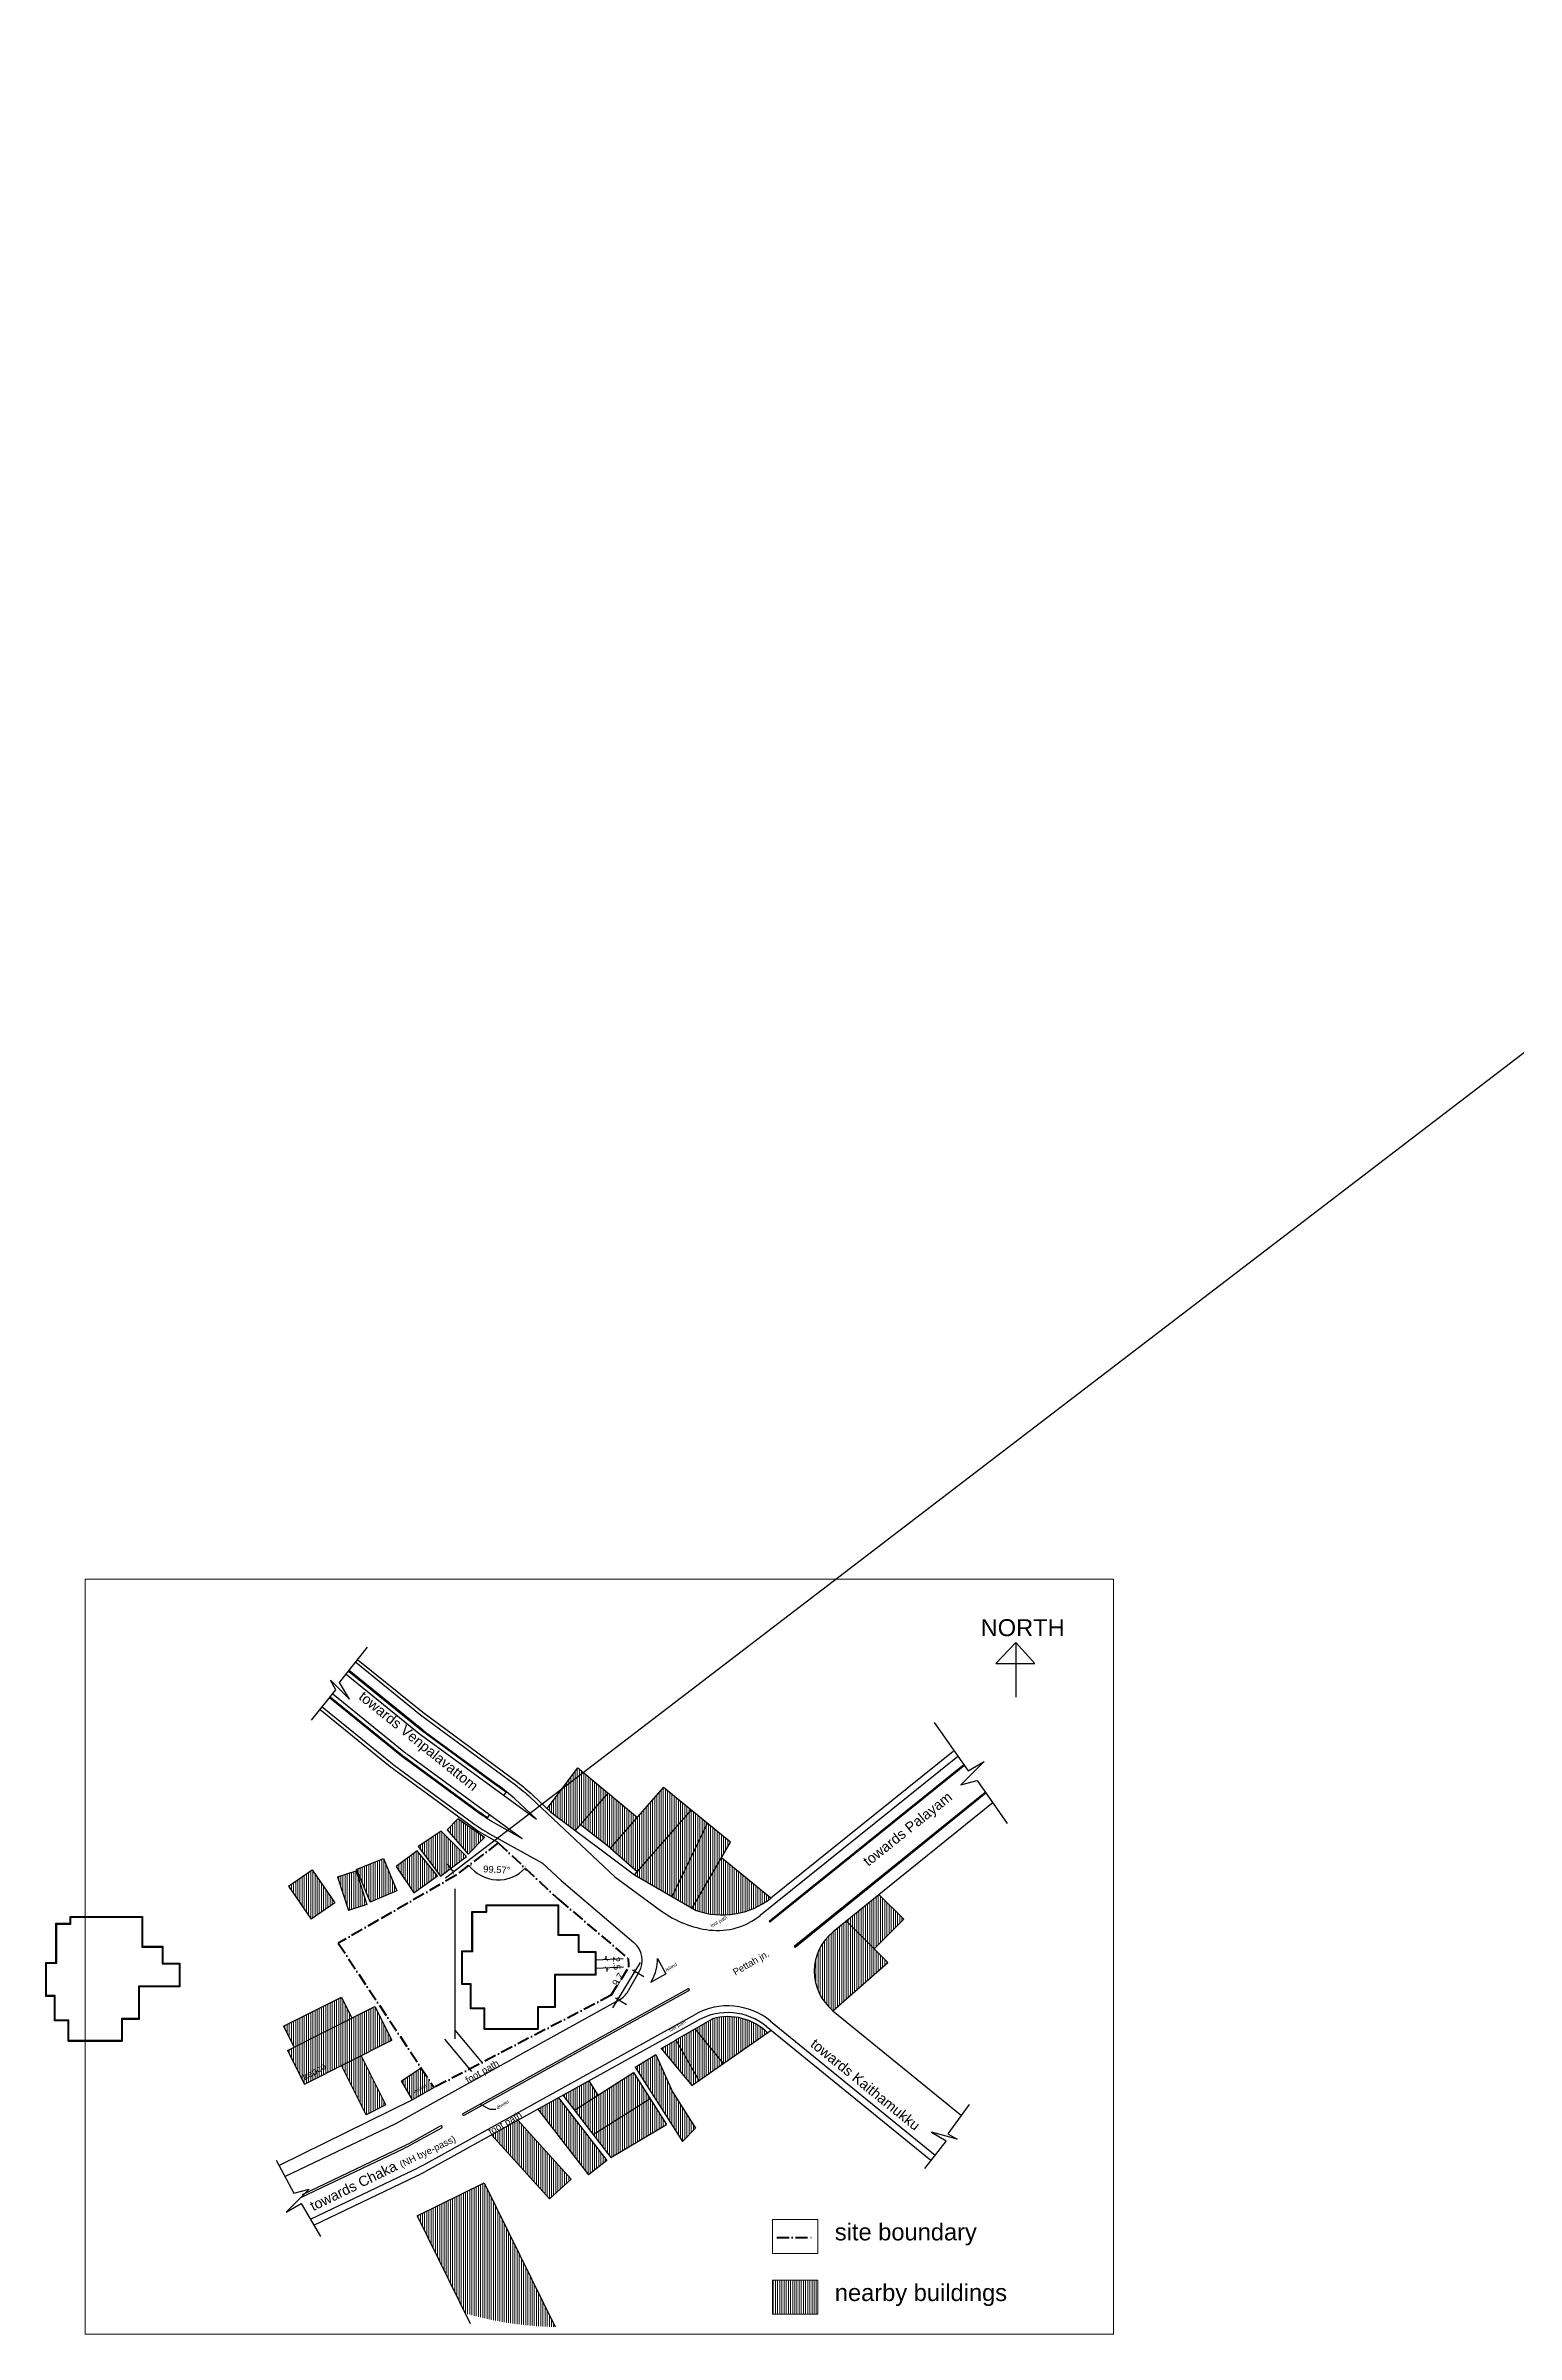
# Model space of a CAD drawing. Header units: metres. Extents: x -4895 to -1421, y 2383 to 5087.
# Drawn here: x -4895 to -4461, y 2383 to 3059 of the extents above; entities that cross this region are included whole.
import ezdxf

# ---------------------------------------------------------------- set-up
doc = ezdxf.new("R2010")
doc.units = ezdxf.units.M
doc.linetypes.add('ACAD_ISO10W100', pattern=[18, 12, -3, 0, -3])
doc.layers.get('Defpoints').update_dxf_attribs({"color": 30, "lineweight": 18})
doc.layers.add('HATCH', color=8, linetype='Continuous', lineweight=5)
doc.styles.add('Notes', font='arial.ttf', dxfattribs={"height": 3})
doc.styles.get("Standard").update_dxf_attribs({"font": 'arial.ttf'})
doc.dimstyles.new('Architectural-Metric', dxfattribs={"dimtxt": 2, "dimasz": 1, "dimexe": 3, "dimexo": 1.5, "dimgap": 2, "dimtad": 1, "dimdec": 1, "dimzin": 3, "dimdsep": 46, "dimtxsty": 'Standard', "dimblk": 'ARCHTICK', "dimcen": 3, "dimdle": 3, "dimazin": 2, "dimtfac": 1, "dimtdec": 1, "dimtofl": 0, "dimtmove": 0, "dimatfit": 3, "dimfxl": 1, "dimfrac": 1, "dimtolj": 1, "dimtzin": 0, "dimarcsym": 0})
pattern_1 = [(90, (-5891.37766, 2451.8573), (-0.635, 1e-16), [])]

# ---------------------------------------------------------------- blocks, each defined once
blk = doc.blocks.new('_ArchTick')
at = {"color": 0, "linetype": 'ByBlock', "const_width": 0.15}
blk.add_lwpolyline([(-0.5, -0.5), (0.5, 0.5)], dxfattribs=at)
blk = doc.blocks.new('*D15')
at = {"color": 0, "lineweight": -2, "transparency": 16777216}
for p, q in [((-4719.61, 2493.26), (-4727.78, 2479.82)), ((-4721.88, 2491.12), (-4718.61, 2489.14)), ((-4726.93, 2482.82), (-4723.66, 2480.83))]:
    blk.add_line(p, q, dxfattribs=at)
at = {"layer": 'Defpoints', "color": 0, "transparency": 16777216}
for p in [(-4723.16, 2491.9), (-4728.21, 2483.59), (-4726.22, 2482.39)]:
    blk.add_point(p, dxfattribs=at)
at = {"color": 0, "lineweight": -2, "transparency": 16777216}
for p, rotation in [((-4721.17, 2490.7), 58.70013342655514), ((-4726.22, 2482.39), 238.7001334265552)]:
    blk.add_blockref('_ArchTick', p, dxfattribs=dict(at, rotation=rotation))
at = {"color": 0, "transparency": 16777216, "insert": (-4726.19, 2488.25), "char_height": 2, "attachment_point": 5, "rotation": 58.70013}
blk.add_mtext('\\A1;9.7', dxfattribs=at)
blk = doc.blocks.new('*D19')
at = {"color": 0, "lineweight": -2, "transparency": 16777216}
for p, q in [((-1420.65, 5086.16), (-4777.15, 2518.18)), ((-1423.2, 5084.56), (-1424.86, 5086.72)), ((-4774.94, 2520.23), (-4776.59, 2522.39))]:
    blk.add_line(p, q, dxfattribs=at)
at = {"layer": 'Defpoints', "color": 0, "transparency": 16777216}
for p in [(-1422.29, 5083.37), (-4774.77, 2520), (-4774.03, 2519.04)]:
    blk.add_point(p, dxfattribs=at)
at = {"color": 0, "lineweight": -2, "transparency": 16777216}
for p, rotation in [((-1423.03, 5084.34), 37.4187692927593), ((-4774.77, 2520), 217.4187692927594)]:
    blk.add_blockref('_ArchTick', p, dxfattribs=dict(at, rotation=rotation))
at = {"color": 0, "transparency": 16777216, "insert": (-3100.74, 3804.57), "char_height": 2, "attachment_point": 5, "rotation": 37.41877}
blk.add_mtext('\\A1;4220.2', dxfattribs=at)
blk = doc.blocks.new('*D22')
at = {"color": 0, "lineweight": -2, "transparency": 16777216}
for p, q in [((-4724.66, 2494.34), (-4732.65, 2493.95)), ((-4729.66, 2494.09), (-4729.71, 2495.09)), ((-4724.53, 2491.83), (-4732.53, 2491.44)), ((-4729.54, 2491.59), (-4729.49, 2490.59))]:
    blk.add_line(p, q, dxfattribs=at)
at = {"layer": 'Defpoints', "color": 0, "transparency": 16777216}
for p in [(-4723.16, 2494.41), (-4729.54, 2491.59), (-4723.03, 2491.9)]:
    blk.add_point(p, dxfattribs=at)
at = {"color": 0, "lineweight": -2, "transparency": 16777216}
for p, rotation in [((-4729.66, 2494.09), 272.791793180886), ((-4729.54, 2491.59), 92.79179318088596)]:
    blk.add_blockref('_ArchTick', p, dxfattribs=dict(at, rotation=rotation))
at = {"color": 0, "transparency": 16777216, "insert": (-4726.58, 2492.99), "char_height": 2, "attachment_point": 5, "rotation": 272.79179}
blk.add_mtext('\\A1;2.5', dxfattribs=at)
blk = doc.blocks.new('*D25')
at = {"layer": 'Defpoints', "color": 0, "transparency": 16777216}
for p in [(-4761.59, 2528.55), (-4761.59, 2528.55), (-4774.03, 2519.04), (-4765.21, 2518.26), (-4743.66, 2511.83)]:
    blk.add_point(p, dxfattribs=at)
at = {"layer": 'HATCH', "color": 0, "lineweight": -2, "transparency": 16777216}
blk.add_arc((-4761.59, 2528.55), 10.91, 217.41877, 316.98992, dxfattribs=at)
for p, rotation in [((-4770.26, 2521.92), 127.4187692927583), ((-4753.61, 2521.11), 46.98991716252481)]:
    blk.add_blockref('_ArchTick', p, dxfattribs=dict(at, rotation=rotation))
at = {"layer": 'HATCH', "color": 0, "transparency": 16777216, "insert": (-4761.98, 2520.67), "char_height": 2, "attachment_point": 5, "rotation": 357.20434}
blk.add_mtext('\\A1;99.57°', dxfattribs=at)

msp = doc.modelspace()

# ---------------------------------------------------------------- hatches: boundary and pattern name
at = {"layer": 'HATCH'}
h = msp.add_hatch(dxfattribs=at)
h.set_pattern_fill('ANSI31', color=256, scale=0.2, angle=45, style=0)
h.set_pattern_definition(pattern_1)
h.paths.add_polyline_path([(-4804.77, 2476.85), (-4807.89, 2483.05), (-4824.95, 2474.45), (-4821.83, 2468.26)])
h.paths.add_polyline_path([(-4823.78, 2467.27), (-4818.77, 2457.32), (-4792.98, 2470.32), (-4797.99, 2480.27)])
h.paths.add_polyline_path([(-4802.09, 2465.73), (-4807.89, 2462.81), (-4800.55, 2448.24), (-4794.75, 2451.17)])
h.paths.add_polyline_path([(-4790.15, 2458.3), (-4786.89, 2452.65), (-4780.52, 2456.32), (-4784.37, 2462.13)])
h.paths.add_polyline_path([(-4785.53, 2418.4), (-4771.37, 2389.65, 0.06348), (-4744.72, 2385.62), (-4765.68, 2428.18)])
h.paths.add_polyline_path([(-4755.76, 2446.65), (-4763.58, 2442.32), (-4746.44, 2423.41), (-4740, 2429.26)])
h.paths.add_polyline_path([(-4734.93, 2430.53), (-4729.45, 2434.76), (-4743.79, 2453.29), (-4749.92, 2449.89)])
h.paths.add_polyline_path([(-4742.47, 2454.02), (-4739.09, 2449.65), (-4732.11, 2454.1), (-4734.77, 2458.29)])
h.paths.add_polyline_path([(-4716.72, 2453.1), (-4721.6, 2460.78), (-4739.09, 2449.65), (-4733.5, 2442.43)])
h.paths.add_polyline_path([(-4733.5, 2442.43), (-4728.28, 2435.68), (-4711.86, 2445.45), (-4716.72, 2453.1)])
h.paths.add_polyline_path([(-4714.99, 2466.05), (-4721.09, 2462.32), (-4707.17, 2440.43), (-4703.29, 2444.31), (-4710.15, 2455.09)])
h.paths.add_polyline_path([(-4709.09, 2470.32), (-4713.47, 2467.85), (-4704.39, 2456.93), (-4702.34, 2458.36)])
h.paths.add_polyline_path([(-4703.53, 2473.61), (-4709.13, 2470.38), (-4702.34, 2458.36), (-4695.13, 2463.37)])
h.paths.add_polyline_path([(-4698.27, 2476.65), (-4703.53, 2473.61), (-4695.13, 2463.37), (-4682.02, 2472.5, 0.266971)])
h.paths.add_polyline_path([(-4658.73, 2505.47), (-4662.66, 2502.3, 0.476432), (-4662.7, 2479), (-4646.49, 2493.24)])
h.paths.add_polyline_path([(-4641.82, 2505.99), (-4649.09, 2513.26), (-4658.73, 2505.47), (-4650.53, 2497.28)])
h.paths.add_polyline_path([(-4695.67, 2524.12), (-4704.25, 2509.26), (-4703.15, 2508.62, 0.254167), (-4681.08, 2512.22)])
h.paths.add_polyline_path([(-4710.2, 2512.69), (-4704.25, 2509.26), (-4692.97, 2528.79), (-4699.78, 2534.34)])
h.paths.add_polyline_path([(-4699.78, 2534.34), (-4704.58, 2538.26), (-4721.33, 2519.12), (-4710.2, 2512.69)])
h.paths.add_polyline_path([(-4704.58, 2538.26), (-4712.72, 2544.9), (-4728.4, 2526.99), (-4720.5, 2520.08)])
h.paths.add_polyline_path([(-4729.11, 2543.27), (-4737.27, 2533.94), (-4728.4, 2526.99), (-4720.44, 2536.08)])
h.paths.add_polyline_path([(-4729.11, 2543.27), (-4738.11, 2550.72), (-4747.15, 2538.73), (-4745.99, 2537.64), (-4738.78, 2532.22)])
h.paths.add_polyline_path([(-4818.57, 2457.38), (-4814.91, 2459.49), (-4815.94, 2461.27), (-4819.6, 2459.16)], flags=25)
h.paths.add_polyline_path([(-4786.2, 2453.96), (-4782.14, 2456.3), (-4783.17, 2458.09), (-4787.23, 2455.74)], flags=24)
h = msp.add_hatch(dxfattribs=at)
h.set_pattern_fill('ANSI31', color=256, scale=0.2, angle=45, style=0)
h.set_pattern_definition(pattern_1)
h.paths.add_polyline_path([(-4773.53, 2535.7), (-4776.69, 2532.42), (-4770.5, 2525.23), (-4765.6, 2530.13)])
h = msp.add_hatch(dxfattribs=at)
h.set_pattern_fill('ANSI31', color=256, scale=0.2, angle=45, style=0)
h.set_pattern_definition(pattern_1)
h.paths.add_polyline_path([(-4778.42, 2531.98), (-4785.25, 2527.5), (-4778.59, 2518.76), (-4770.99, 2524.55)])
h.paths.add_polyline_path([(-4785.54, 2526.22), (-4791.73, 2521.64), (-4786.48, 2513.77), (-4779.48, 2518.82)])
h.paths.add_polyline_path([(-4795.51, 2523.98), (-4803.42, 2520.69), (-4799.43, 2511.07), (-4791.51, 2514.36)])
h.paths.add_polyline_path([(-4803.57, 2520.33), (-4809.01, 2518.56), (-4805.78, 2508.63), (-4800.34, 2510.41)])
h.paths.add_polyline_path([(-4816.54, 2520.62), (-4823.55, 2515.82), (-4816.87, 2506.08), (-4809.86, 2510.88)])
h = msp.add_hatch(dxfattribs=at)
h.set_pattern_fill('ANSI31', color=256, scale=0.2, angle=45, style=0)
h.set_pattern_definition([(90, (-6977.75326, 2321.82635), (-0.635, 1e-16), [])])
h.paths.add_polyline_path([(-4667.14, 2389.42), (-4667.14, 2399.45), (-4680.53, 2399.45), (-4680.53, 2389.42)])

# ---------------------------------------------------------------- linework, layer by layer
for p, q in [((-4806.48, 2578.4), (-4784.43, 2560.52)), ((-4805.77, 2579.31), (-4784.75, 2562.27)), ((-4805.58, 2579.55), (-4784.56, 2562.5)), ((-4813.57, 2568.75), (-4792.82, 2551.93)), ((-4811.38, 2571.49), (-4790.62, 2554.65)), ((-4811.19, 2571.72), (-4790.43, 2554.88)), ((-4810.47, 2572.62), (-4788.84, 2555.08)), ((-4814.2, 2567.97), (-4793.45, 2551.15)), ((-4788.71, 2554.98), (-4754.46, 2529.89)), ((-4784.57, 2560.62), (-4750.32, 2535.54)), ((-4782.79, 2560.76), (-4761.68, 2545.29)), ((-4782.62, 2561), (-4761.5, 2545.53)), ((-4627.2, 2555.54), (-4681.08, 2512.22)), ((-4791.33, 2549.52), (-4767.33, 2531.93)), ((-4790.74, 2550.32), (-4769.25, 2534.58)), ((-4788.67, 2553.15), (-4767.36, 2537.53)), ((-4788.5, 2553.39), (-4767.18, 2537.77)), ((-4747.15, 2538.73), (-4738.11, 2550.72)), ((-4738.11, 2550.72), (-4720.44, 2536.08)), ((-4625.95, 2553.98), (-4684.24, 2507.11)), ((-4624.07, 2551.64), (-4681.59, 2505.39)), ((-4623.88, 2551.41), (-4681.38, 2505.18)), ((-4759.9, 2542.55), (-4759.09, 2543.65)), ((-4756.8, 2541.63), (-4750.32, 2535.54)), ((-4738.78, 2532.22), (-4729.11, 2543.27)), ((-4728.4, 2526.99), (-4712.72, 2544.9)), ((-4692.97, 2528.79), (-4712.72, 2544.9)), ((-4764.84, 2535.8), (-4764.03, 2536.9)), ((-4745.99, 2537.64), (-4721.33, 2519.12)), ((-4721.33, 2519.12), (-4704.58, 2538.26)), ((-4710.2, 2512.69), (-4699.78, 2534.34)), ((-4615.39, 2540.51), (-4645.53, 2516.14)), ((-4767.33, 2531.93), (-4762.05, 2528.98)), ((-4764.12, 2531.28), (-4748.5, 2522.55)), ((-4762.22, 2534.23), (-4754.46, 2529.89)), ((-4761.59, 2528.55), (-4762.05, 2528.98)), ((-4728.4, 2526.99), (-4737.27, 2533.94)), ((-4704.25, 2509.26), (-4692.97, 2528.79)), ((-4748.5, 2522.55), (-4743, 2517.42)), ((-4728.4, 2526.99), (-4720.5, 2520.08)), ((-4681.08, 2512.22), (-4695.67, 2524.12)), ((-4823.55, 2515.82), (-4816.54, 2520.62)), ((-4809.01, 2518.56), (-4803.57, 2520.33)), ((-4791.51, 2514.36), (-4799.43, 2511.07)), ((-4774.35, 2515.01), (-4774.35, 2501.68)), ((-4743, 2517.42), (-4721.53, 2499.18)), ((-4727.16, 2518.57), (-4713.32, 2508.43)), ((-4721.33, 2519.12), (-4703.15, 2508.62)), ((-4645.53, 2516.14), (-4662.66, 2502.3)), ((-4809.86, 2510.88), (-4816.87, 2506.08)), ((-4800.34, 2510.41), (-4805.78, 2508.63)), ((-4769.35, 2496.71), (-4769.35, 2508.31)), ((-4769.35, 2508.31), (-4765.15, 2508.31)), ((-4769.12, 2496.48), (-4769.12, 2508.08)), ((-4769.12, 2508.08), (-4764.92, 2508.08)), ((-4765.15, 2508.31), (-4765.15, 2510.31)), ((-4765.15, 2510.31), (-4743.75, 2510.31)), ((-4764.92, 2508.08), (-4764.92, 2510.08)), ((-4764.92, 2510.08), (-4743.98, 2510.08)), ((-4743.98, 2510.08), (-4743.98, 2501.28)), ((-4743.75, 2510.31), (-4743.75, 2501.51)), ((-4649.09, 2513.26), (-4641.82, 2505.99)), ((-4892.22, 2493.23), (-4892.22, 2504.83)), ((-4892.22, 2504.83), (-4888.02, 2504.83)), ((-4891.99, 2504.6), (-4887.78, 2504.6)), ((-4891.99, 2493), (-4891.99, 2504.6)), ((-4888.02, 2504.83), (-4888.02, 2506.83)), ((-4888.02, 2506.83), (-4866.62, 2506.83)), ((-4887.79, 2504.6), (-4887.79, 2506.6)), ((-4887.79, 2506.6), (-4866.85, 2506.6)), ((-4866.85, 2506.6), (-4866.85, 2497.8)), ((-4866.62, 2506.83), (-4866.62, 2498.03)), ((-4774.35, 2501.68), (-4774.35, 2470.74)), ((-4743.98, 2501.28), (-4737.98, 2501.28)), ((-4743.75, 2501.51), (-4737.75, 2501.51)), ((-4737.98, 2501.28), (-4737.98, 2496.28)), ((-4737.75, 2501.51), (-4737.75, 2496.51)), ((-4681.38, 2505.18), (-4681.59, 2505.39)), ((-4658.73, 2505.47), (-4646.49, 2493.24)), ((-4650.53, 2497.28), (-4641.82, 2505.99)), ((-4866.85, 2497.8), (-4860.85, 2497.8)), ((-4866.62, 2498.03), (-4860.62, 2498.03)), ((-4860.85, 2497.8), (-4860.85, 2492.8)), ((-4860.62, 2498.03), (-4860.62, 2493.03)), ((-4772.35, 2486.71), (-4772.35, 2496.71)), ((-4772.35, 2496.71), (-4769.35, 2496.71)), ((-4772.12, 2486.94), (-4772.12, 2496.48)), ((-4772.12, 2496.48), (-4769.12, 2496.48)), ((-4737.98, 2496.28), (-4732.98, 2496.28)), ((-4737.75, 2496.51), (-4732.75, 2496.51)), ((-4732.98, 2496.28), (-4732.98, 2489.74)), ((-4732.75, 2496.51), (-4732.75, 2489.51)), ((-4723.16, 2494.41), (-4723.16, 2491.9)), ((-4714.58, 2494.38), (-4712.07, 2489.85)), ((-4673.9, 2497.71), (-4674.12, 2497.92)), ((-4895.22, 2483.23), (-4895.22, 2493.23)), ((-4895.22, 2493.23), (-4892.22, 2493.23)), ((-4894.99, 2483.46), (-4894.99, 2493)), ((-4894.99, 2493), (-4891.99, 2493)), ((-4860.85, 2492.8), (-4855.85, 2492.8)), ((-4860.62, 2493.03), (-4855.62, 2493.03)), ((-4855.85, 2492.8), (-4855.85, 2486.26)), ((-4855.62, 2493.03), (-4855.62, 2486.03)), ((-4732.98, 2489.74), (-4744.98, 2489.74)), ((-4744.98, 2489.74), (-4744.98, 2480.14)), ((-4732.75, 2489.51), (-4744.75, 2489.51)), ((-4744.75, 2489.51), (-4744.75, 2479.91)), ((-4720, 2490.34), (-4723.18, 2484.83)), ((-4716.51, 2487.39), (-4712.07, 2489.85)), ((-4716.11, 2488.09), (-4716.51, 2487.39)), ((-4662.7, 2479), (-4646.49, 2493.24)), ((-4892.62, 2483.23), (-4895.22, 2483.23)), ((-4892.39, 2483.46), (-4894.99, 2483.46)), ((-4892.62, 2476.03), (-4892.62, 2483.23)), ((-4892.39, 2476.26), (-4892.39, 2483.46)), ((-4855.85, 2486.26), (-4867.85, 2486.26)), ((-4867.85, 2486.26), (-4867.85, 2476.66)), ((-4855.62, 2486.03), (-4867.62, 2486.03)), ((-4867.62, 2486.03), (-4867.62, 2476.43)), ((-4824.95, 2474.45), (-4807.89, 2483.05)), ((-4823.78, 2467.27), (-4797.99, 2480.27)), ((-4807.89, 2483.05), (-4804.77, 2476.85)), ((-4797.99, 2480.27), (-4792.98, 2470.32)), ((-4791.78, 2445.67), (-4725.85, 2482.21)), ((-4769.75, 2486.71), (-4772.35, 2486.71)), ((-4769.52, 2486.94), (-4772.12, 2486.94)), ((-4771.93, 2448.67), (-4705.56, 2485.46)), ((-4771.64, 2448.14), (-4705.27, 2484.93)), ((-4769.75, 2479.51), (-4769.75, 2486.71)), ((-4769.52, 2479.74), (-4769.52, 2486.94)), ((-4888.62, 2476.03), (-4892.62, 2476.03)), ((-4888.39, 2476.26), (-4892.39, 2476.26)), ((-4888.62, 2470.03), (-4888.62, 2476.03)), ((-4888.39, 2470.26), (-4888.39, 2476.26)), ((-4867.85, 2476.66), (-4872.85, 2476.66)), ((-4872.85, 2476.66), (-4872.85, 2470.26)), ((-4867.62, 2476.43), (-4872.62, 2476.43)), ((-4872.62, 2476.43), (-4872.62, 2470.03)), ((-4824.95, 2474.45), (-4821.83, 2468.26)), ((-4783.75, 2433.43), (-4703.45, 2477.93)), ((-4782.78, 2431.68), (-4702.48, 2476.19)), ((-4765.75, 2479.51), (-4769.75, 2479.51)), ((-4765.52, 2479.74), (-4769.52, 2479.74)), ((-4765.75, 2473.51), (-4765.75, 2479.51)), ((-4765.75, 2473.51), (-4749.75, 2473.51)), ((-4765.52, 2473.74), (-4765.52, 2479.74)), ((-4765.52, 2473.74), (-4749.98, 2473.74)), ((-4744.98, 2480.14), (-4749.98, 2480.14)), ((-4749.98, 2480.14), (-4749.98, 2473.74)), ((-4744.75, 2479.91), (-4749.75, 2479.91)), ((-4749.75, 2479.91), (-4749.75, 2473.51)), ((-4709.13, 2470.38), (-4698.27, 2476.65)), ((-4703.53, 2473.61), (-4695.13, 2463.37)), ((-4682.39, 2474.4), (-4633.77, 2434.82)), ((-4681.13, 2475.95), (-4632.54, 2436.39)), ((-4662.7, 2479), (-4624.7, 2448.06)), ((-4888.62, 2470.03), (-4872.62, 2470.03)), ((-4888.39, 2470.26), (-4872.85, 2470.26)), ((-4823.78, 2467.27), (-4818.77, 2457.32)), ((-4818.77, 2457.32), (-4792.98, 2470.32)), ((-4777.42, 2470.64), (-4769.43, 2461.07)), ((-4774.35, 2473.21), (-4766.36, 2463.63)), ((-4713.47, 2467.85), (-4709.09, 2470.32)), ((-4713.47, 2467.85), (-4704.39, 2456.93)), ((-4709.13, 2470.38), (-4702.34, 2458.36)), ((-4704.39, 2456.93), (-4680.96, 2473.23)), ((-4790.15, 2458.3), (-4784.37, 2462.13)), ((-4739.09, 2449.65), (-4721.6, 2460.78)), ((-4721.6, 2460.78), (-4711.86, 2445.45)), ((-4721.09, 2462.32), (-4714.99, 2466.05)), ((-4721.09, 2462.32), (-4707.17, 2440.43)), ((-4714.99, 2466.05), (-4710.15, 2455.09)), ((-4786.89, 2452.65), (-4790.15, 2458.3)), ((-4780.52, 2456.32), (-4786.89, 2452.65)), ((-4743.79, 2453.29), (-4729.45, 2434.76)), ((-4742.47, 2454.02), (-4728.28, 2435.68)), ((-4734.77, 2458.29), (-4732.11, 2454.1)), ((-4710.15, 2455.09), (-4703.29, 2444.31)), ((-4786.89, 2452.65), (-4826.32, 2433.25)), ((-4794.75, 2451.17), (-4800.55, 2448.24)), ((-4755.76, 2446.65), (-4740, 2429.26)), ((-4749.92, 2449.89), (-4734.93, 2430.53)), ((-4733.5, 2442.43), (-4716.72, 2453.1)), ((-4824.61, 2430.03), (-4791.78, 2445.67)), ((-4787.24, 2440.18), (-4778.58, 2444.98)), ((-4786.94, 2439.66), (-4778.28, 2444.46)), ((-4763.58, 2442.32), (-4746.44, 2423.41)), ((-4728.28, 2435.68), (-4711.86, 2445.45)), ((-4707.17, 2440.43), (-4703.29, 2444.31)), ((-4819.88, 2423.86), (-4789.7, 2438.24)), ((-4819.37, 2424.77), (-4789.96, 2438.78)), ((-4729.45, 2434.76), (-4734.93, 2430.53)), ((-4817.04, 2417.46), (-4786.48, 2432.02)), ((-4816.04, 2415.72), (-4785.62, 2430.21)), ((-4785.53, 2418.4), (-4765.68, 2428.18)), ((-4746.44, 2423.41), (-4740, 2429.26))]:
    msp.add_line(p, q)
at = {"color": 3, "linetype": 'ACAD_ISO10W100', "lineweight": 40, "ltscale": 0.3}
for p, q in [((-4761.59, 2528.55), (-4774.03, 2519.04)), ((-4761.59, 2528.55), (-4743.66, 2511.83)), ((-4774.03, 2519.04), (-4796.99, 2505.78)), ((-4743.66, 2511.83), (-4723.16, 2494.41)), ((-4796.99, 2505.78), (-4808.82, 2498.95)), ((-4808.82, 2498.95), (-4780.52, 2456.32)), ((-4728.21, 2483.59), (-4723.03, 2491.9)), ((-4728.21, 2483.59), (-4780.52, 2456.32))]:
    msp.add_line(p, q, dxfattribs=at)
for points in [[(-4816.71, 2564.83), (-4809.53, 2573.8), (-4811.13, 2576.57), (-4805.52, 2570.96), (-4808.41, 2575.96), (-4800.21, 2586.36)], [(-4608.71, 2587.72), (-4614.57, 2581.59), (-4603.04, 2581.59), (-4608.71, 2587.72), (-4608.71, 2571.62)], [(-4632.77, 2564.16), (-4622.81, 2549.84), (-4618.09, 2552.56), (-4624.98, 2545.67), (-4620.09, 2546.98), (-4611.24, 2534.28)], [(-4617.78, 2543.47), (-4647.92, 2519.1), (-4674.12, 2497.92)], [(-4617.59, 2543.23), (-4647.73, 2518.86), (-4673.9, 2497.71)], [(-4776.69, 2532.42), (-4770.5, 2525.23), (-4765.6, 2530.13), (-4773.53, 2535.7), (-4776.69, 2532.42)], [(-4785.25, 2527.5), (-4778.59, 2518.76), (-4770.99, 2524.55), (-4778.42, 2531.98), (-4785.25, 2527.5)], [(-4803.49, 2520.66), (-4795.51, 2523.98), (-4791.51, 2514.36)], [(-4791.73, 2521.64), (-4786.48, 2513.77), (-4779.48, 2518.82), (-4785.54, 2526.22), (-4791.73, 2521.64)], [(-4823.55, 2515.82), (-4816.87, 2506.08)], [(-4816.54, 2520.62), (-4809.86, 2510.88)], [(-4809.01, 2518.56), (-4805.78, 2508.63)], [(-4803.57, 2520.33), (-4800.34, 2510.41)], [(-4803.41, 2520.66), (-4799.43, 2511.07)], [(-4800.55, 2448.24), (-4807.89, 2462.81)], [(-4794.75, 2451.17), (-4802.09, 2465.73)], [(-4622.49, 2451.31), (-4628.76, 2442.67), (-4625.99, 2441.08), (-4633.61, 2443.12), (-4629.25, 2440.6), (-4635.64, 2432.44)], [(-4827.21, 2434.91), (-4821.98, 2425.11), (-4817.41, 2426.33), (-4824.22, 2419.52), (-4819.73, 2422.12), (-4814.09, 2412.35)], [(-4765.68, 2428.18), (-4744.72, 2385.62)], [(-4785.53, 2418.4), (-4769.9, 2386.66)]]:
    msp.add_lwpolyline(points)
for points in [[(-4803.68, 2581.89), (-4784.49, 2566.42), (-4756.51, 2545.69, -0.029181), (-4752.03, 2541.95), (-4727.16, 2518.57)], [(-4803.06, 2582.67), (-4783.87, 2567.21), (-4755.91, 2546.49, -0.029181), (-4751.35, 2542.68), (-4745.99, 2537.64)]]:
    msp.add_lwpolyline(points, format="xyb")
msp.add_lwpolyline([(-4679.29, 2412.05), (-4668.39, 2412.05)], dxfattribs=at)
for centre, radius, start, end in [((-4753.07, 2601.34), 50.3, 230.95914, 233.77535), ((-4753.07, 2601.34), 50, 230.95914, 233.77535), ((-4759.13, 2593.48), 50, 230.95914, 233.77535), ((-4759.13, 2593.48), 49.7, 230.95914, 233.77535), ((-4759.13, 2593.48), 54.5, 230.95914, 233.77535), ((-4759.13, 2593.48), 53.5, 230.95914, 233.77535), ((-4791.05, 2505.2), 49.7, 50.25269, 53.77535), ((-4791.05, 2505.2), 50, 46.77235, 53.77535), ((-4739.71, 2574.92), 50, 233.77535, 240.77836), ((-4737.81, 2577.87), 50, 233.77535, 240.77836), ((-4737.81, 2577.87), 49.7, 233.77535, 237.29802), ((-4695.59, 2532.63), 30, 233.77535, 263.2275), ((-4695.42, 2530.72), 23.41, 250.73311, 307.77599), ((-4696.77, 2522.7), 20, 263.2275, 308.8005), ((-4653.23, 2490.63), 15, 128.95319, 230.8516), ((-4726.06, 2493.84), 7, 330, 49.65471), ((-4726.06, 2493.84), 11.5, 330, 2.67065), ((-4729.25, 2488.33), 7, 299.00004, 330), ((-4705.41, 2485.19), 0.3, 299.00004, 119.00004), ((-4693.76, 2460.44), 20, 50.8516, 119.00004), ((-4693.76, 2460.44), 18, 50.8516, 119.00004), ((-4693.76, 2460.44), 16.83, 45.75232, 105.54314), ((-4771.78, 2448.41), 0.3, 119.00004, 299.00004), ((-4811.33, 2483.65), 49.7, 295.47333, 299.00004), ((-4778.43, 2444.72), 0.3, 299.00004, 119.00004), ((-4811.33, 2483.65), 50.3, 295.47333, 299.00004), ((-4807.99, 2477.16), 50, 295.47333, 299.00004), ((-4807.99, 2477.16), 52, 295.47333, 299.00004)]:
    msp.add_arc(centre, radius, start, end)
at = {"color": 3, "linetype": 'ACAD_ISO10W100', "lineweight": 40}
msp.add_arc((-4733.49, 2492.65), 10.48, 355.92144, 9.66215, dxfattribs=at)
at = {"layer": 'HATCH'}
for points in [[(-4883.58, 2606.45), (-4579.81, 2606.45), (-4579.81, 2383.46), (-4883.58, 2383.46)], [(-4680.53, 2417.36), (-4667.14, 2417.36), (-4667.14, 2407.33), (-4680.53, 2407.33)], [(-4680.53, 2399.45), (-4667.14, 2399.45), (-4667.14, 2389.42), (-4680.53, 2389.42)]]:
    msp.add_lwpolyline(points, close=True, dxfattribs=at)

# ---------------------------------------------------------------- texts
at = {"char_height": 5, "attachment_point": 1, "style": 'Notes'}
for s, width, insert in [('NORTH', 44.2034, (-4619.09, 2594.62)), ('site boundary', 44.2034, (-4662.15, 2416.18)), ('nearby buildings', 53.4479, (-4662.15, 2398.27))]:
    msp.add_mtext_dynamic_manual_height_columns(s, width=width, gutter_width=15, heights=[0], dxfattribs=dict(at, insert=insert))
at = {"attachment_point": 1, "style": 'Notes'}
for s, width, insert, char_height, rotation in [('towards Venpalavattom', 46.304, (-4801.15, 2573.61), 3, 320.92837), ('towards Palayam', 37.0008, (-4654.17, 2523.83), 3, 38.6429), ('foot path', 37.0008, (-4699.02, 2504.44), 1, 30), ('Pettah jn.', 37.0008, (-4692.55, 2491.08), 2, 30), ('island', 4.698, (-4712.36, 2491.43), 1, 30), ('foot path', 37.0008, (-4711.3, 2473.59), 1, 30), ('towards Kaithamukku', 46.304, (-4667.74, 2470.99), 3, 320.92837), ('kepco', 37.0008, (-4819.68, 2460.08), 2, 30), ('foot path', 37.0008, (-4771.54, 2459.2), 2, 30), ('temple', 37.0008, (-4786.74, 2455.43), 1, 30), ('foot path', 37.0008, (-4764.77, 2443.95), 2, 30), ('divider', 37.0008, (-4762.28, 2450.73), 1, 30), ('towards Chaka {\\H0.66667x;(NH bye-pass)}', 62.8559, (-4817.55, 2422.46), 3, 26.10679)]:
    msp.add_mtext_dynamic_manual_height_columns(s, width=width, gutter_width=15, heights=[0], dxfattribs=dict(at, insert=insert, char_height=char_height, rotation=rotation))

# ---------------------------------------------------------------- dimensions: what is measured, and where the dimension line sits
dim = msp.add_aligned_dim(p1=(-1422.29, 5083.37), p2=(-4774.03, 2519.04), distance=-1.22, dimstyle='Architectural-Metric')
dim.commit()
dim.dimension.update_dxf_attribs({"geometry": '*D19', "text_midpoint": (-3100.74, 3804.57)})
for base, p1, p2, angle, picture, middle in [((-4729.54, 2491.59), (-4723.16, 2494.41), (-4723.03, 2491.9), 272.79179, '*D22', (-4729.6, 2492.84)), ((-4726.22, 2482.39), (-4723.16, 2491.9), (-4728.21, 2483.59), 238.70013, '*D15', (-4723.61, 2486.68))]:
    dim = msp.add_linear_dim(base=base, p1=p1, p2=p2, angle=angle, dimstyle='Architectural-Metric')
    dim.commit()
    dim.dimension.update_dxf_attribs({"geometry": picture, "text_midpoint": middle, "dimtype": 161})
at = {"layer": 'HATCH'}
dim = msp.add_angular_dim_2l(base=(-4765.2129, 2518.2607), line1=((-4761.5908, 2528.5515), (-4743.664, 2511.8286)), line2=((-4761.5908, 2528.5515), (-4774.0288, 2519.0355)), dimstyle='Architectural-Metric', dxfattribs=at)
dim.commit()
dim.dimension.update_dxf_attribs({"geometry": '*D25', "text_midpoint": (-4761.9756, 2520.6724)})

# ---------------------------------------------------------------- leaders
msp.add_leader([(-4766.94, 2451.43), (-4764.05, 2449.93), (-4762.28, 2449.93)], dimstyle='Architectural-Metric', override={"dimgap": 2, "dimtad": 0}, dxfattribs=at)

doc.saveas('drawing.dxf')
